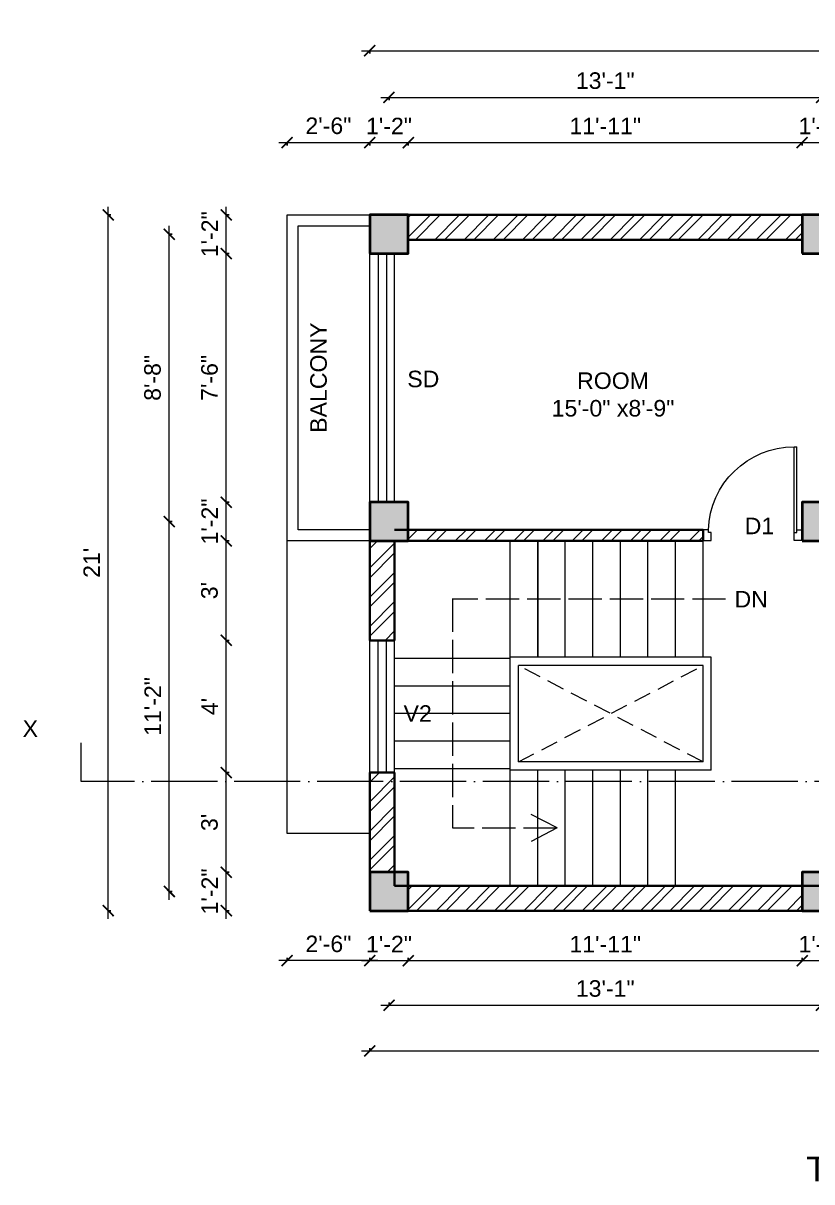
# Model space of a CAD drawing. Header units: inches. Extents: x 122663 to 154153, y 34228 to 39758.
# Drawn here: x 124398.3 to 124684.6, y 37141.3 to 37561.8 of the extents above; entities that cross this region are included whole.
import ezdxf

# ---------------------------------------------------------------- set-up
doc = ezdxf.new("R2010")
doc.units = ezdxf.units.IN
doc.header["$MEASUREMENT"] = 0
doc.header["$PDMODE"] = 35
for name, pattern in [('ACAD_ISO02W100', [15, 12, -3]), ('ACAD_ISO04W100', [30, 24, -3, 0, -3]), ('DASHED', [19.05, 12.7, -6.35])]:
    doc.linetypes.add(name, pattern=pattern)
for name, color, linetype, lineweight in [('Column', 181, 'Continuous', 40), ('Dimension', 130, 'Continuous', 9), ('Hatch', 9, 'Continuous', 9), ('Hidden', 254, 'ACAD_ISO02W100', 15), ('SECTION', 7, 'ACAD_ISO04W100', 18), ('Stairs', 61, 'Continuous', 18), ('TEXT', 255, 'Continuous', 35), ('Walls', 11, 'Continuous', 35), ('Windows', 151, 'Continuous', 15)]:
    doc.layers.add(name, color=color, linetype=linetype, lineweight=lineweight)
doc.styles.get("Standard").update_dxf_attribs({"font": 'arial.ttf'})
doc.dimstyles.get("Standard").update_dxf_attribs({"dimtxt": 6, "dimasz": 4, "dimexe": 0, "dimexo": 6, "dimgap": 3, "dimtad": 1, "dimdec": 0, "dimzin": 0, "dimdsep": 46, "dimlunit": 4, "dimtxsty": 'Standard', "dimblk": 'ARCHTICK', "dimcen": 0.09, "dimdle": 3, "dimclrd": 256, "dimadec": 0, "dimazin": 0, "dimtfac": 1, "dimtdec": 0, "dimtofl": 0, "dimtmove": 0, "dimatfit": 3, "dimfxl": 1, "dimfxlon": 1, "dimtolj": 1, "dimtzin": 0, "dimlwd": -1, "dimarcsym": 0})

# ---------------------------------------------------------------- blocks, each defined once
blk = doc.blocks.new('colm')
at = {"layer": 'Hatch'}
h = blk.add_hatch(color=256, dxfattribs=at)
h.dxf.hatch_style = 1
h.paths.add_polyline_path([(66705.71, 8319.73), (66705.71, 8307.73), (66717.71, 8307.73), (66717.71, 8319.73)])
at = {"layer": 'Column'}
blk.add_lwpolyline([(66705.71, 8307.73), (66717.71, 8307.73), (66717.71, 8319.73), (66705.71, 8319.73)], close=True, dxfattribs=at)
blk = doc.blocks.new('GFFGS')
at = {"layer": 'Windows'}
for p, q in [((97915.22, 19628.63), (97915.22, 19658.74)), ((97916.19, 19658.74), (97915.22, 19658.74)), ((97916.19, 19627.65), (97916.19, 19658.77)), ((97915.22, 19628.63), (97913.27, 19628.63)), ((97913.27, 19628.63), (97913.27, 19624.73)), ((97915.22, 19627.65), (97915.22, 19628.63)), ((97916.19, 19627.65), (97915.22, 19627.65)), ((97916.19, 19624.73), (97916.19, 19627.65)), ((97946.35, 19624.73), (97946.35, 19627.65)), ((97946.35, 19627.65), (97947.32, 19627.65)), ((97947.32, 19627.65), (97947.32, 19628.63)), ((97947.32, 19628.63), (97949.27, 19628.63)), ((97949.27, 19628.63), (97949.27, 19624.73)), ((97913.27, 19624.73), (97916.19, 19624.73)), ((97949.27, 19624.73), (97946.35, 19624.73))]:
    blk.add_line(p, q, dxfattribs=at)
blk.add_arc((97916.25, 19627.66), 31.08, 1.7801, 90.1235, dxfattribs=at)
blk = doc.blocks.new('_ArchTick')
at = {"color": 0, "linetype": 'ByBlock', "const_width": 0.15}
blk.add_lwpolyline([(-0.5, -0.5), (0.5, 0.5)], dxfattribs=at)
blk = doc.blocks.new('*D1333')
at = {"layer": 'Defpoints', "color": 0, "transparency": 16777216}
for p in [(124524.14, 37239.7), (124538.14, 37239.7), (124538.14, 37221.58)]:
    blk.add_point(p, dxfattribs=at)
at = {"layer": 'Dimension', "transparency": 16777216}
blk.add_line((124521.14, 37221.58), (124541.14, 37221.58), dxfattribs=at)
at = {"layer": 'Dimension', "color": 0, "lineweight": -2, "transparency": 16777216}
for p, q in [((124524.14, 37222.58), (124524.14, 37221.58)), ((124538.14, 37222.58), (124538.14, 37221.58))]:
    blk.add_line(p, q, dxfattribs=at)
at = {"layer": 'Dimension', "transparency": 16777216, "xscale": 4, "yscale": 4, "zscale": 4, "rotation": 180}
blk.add_blockref('_ArchTick', (124524.14, 37221.58), dxfattribs=at)
at = {"layer": 'Dimension', "transparency": 16777216, "xscale": 4, "yscale": 4, "zscale": 4}
blk.add_blockref('_ArchTick', (124538.14, 37221.58), dxfattribs=at)
at = {"layer": 'Dimension', "color": 0, "lineweight": -2, "transparency": 16777216, "insert": (124531.14, 37227.59), "char_height": 6, "attachment_point": 5}
blk.add_mtext('\\A1;1\'-2"', dxfattribs=at)
blk = doc.blocks.new('*D1334')
at = {"layer": 'Defpoints', "color": 0, "transparency": 16777216}
for p in [(124538.14, 37239.7), (124681.14, 37239.7), (124681.14, 37221.58)]:
    blk.add_point(p, dxfattribs=at)
at = {"layer": 'Dimension', "transparency": 16777216}
blk.add_line((124535.14, 37221.58), (124684.14, 37221.58), dxfattribs=at)
at = {"layer": 'Dimension', "color": 0, "lineweight": -2, "transparency": 16777216}
for p, q in [((124538.14, 37222.58), (124538.14, 37221.58)), ((124681.14, 37222.58), (124681.14, 37221.58))]:
    blk.add_line(p, q, dxfattribs=at)
at = {"layer": 'Dimension', "transparency": 16777216, "xscale": 4, "yscale": 4, "zscale": 4, "rotation": 180}
blk.add_blockref('_ArchTick', (124538.14, 37221.58), dxfattribs=at)
at = {"layer": 'Dimension', "transparency": 16777216, "xscale": 4, "yscale": 4, "zscale": 4}
blk.add_blockref('_ArchTick', (124681.14, 37221.58), dxfattribs=at)
at = {"layer": 'Dimension', "color": 0, "lineweight": -2, "transparency": 16777216, "insert": (124609.64, 37227.59), "char_height": 6, "attachment_point": 5}
blk.add_mtext('\\A1;11\'-11"', dxfattribs=at)
blk = doc.blocks.new('*D1335')
at = {"layer": 'Defpoints', "color": 0, "transparency": 16777216}
for p in [(124681.14, 37239.7), (124695.14, 37239.7), (124695.14, 37221.58)]:
    blk.add_point(p, dxfattribs=at)
at = {"layer": 'Dimension', "transparency": 16777216}
blk.add_line((124678.14, 37221.58), (124698.14, 37221.58), dxfattribs=at)
at = {"layer": 'Dimension', "color": 0, "lineweight": -2, "transparency": 16777216}
for p, q in [((124681.14, 37222.58), (124681.14, 37221.58)), ((124695.14, 37222.58), (124695.14, 37221.58))]:
    blk.add_line(p, q, dxfattribs=at)
at = {"layer": 'Dimension', "transparency": 16777216, "xscale": 4, "yscale": 4, "zscale": 4, "rotation": 180}
blk.add_blockref('_ArchTick', (124681.14, 37221.58), dxfattribs=at)
at = {"layer": 'Dimension', "transparency": 16777216, "xscale": 4, "yscale": 4, "zscale": 4}
blk.add_blockref('_ArchTick', (124695.14, 37221.58), dxfattribs=at)
at = {"layer": 'Dimension', "color": 0, "lineweight": -2, "transparency": 16777216, "insert": (124688.14, 37227.59), "char_height": 6, "attachment_point": 5}
blk.add_mtext('\\A1;1\'-2"', dxfattribs=at)
blk = doc.blocks.new('*D1338')
at = {"layer": 'Defpoints', "color": 0, "transparency": 16777216}
for p in [(124531.14, 37239.7), (124688.14, 37239.7), (124688.14, 37205.38)]:
    blk.add_point(p, dxfattribs=at)
at = {"layer": 'Dimension', "transparency": 16777216}
blk.add_line((124528.14, 37205.38), (124691.14, 37205.38), dxfattribs=at)
at = {"layer": 'Dimension', "color": 0, "lineweight": -2, "transparency": 16777216}
for p, q in [((124531.14, 37206.38), (124531.14, 37205.38)), ((124688.14, 37206.38), (124688.14, 37205.38))]:
    blk.add_line(p, q, dxfattribs=at)
at = {"layer": 'Dimension', "transparency": 16777216, "xscale": 4, "yscale": 4, "zscale": 4, "rotation": 180}
blk.add_blockref('_ArchTick', (124531.14, 37205.38), dxfattribs=at)
at = {"layer": 'Dimension', "transparency": 16777216, "xscale": 4, "yscale": 4, "zscale": 4}
blk.add_blockref('_ArchTick', (124688.14, 37205.38), dxfattribs=at)
at = {"layer": 'Dimension', "color": 0, "lineweight": -2, "transparency": 16777216, "insert": (124609.64, 37211.44), "char_height": 6, "attachment_point": 5}
blk.add_mtext('\\A1;13\'-1"', dxfattribs=at)
blk = doc.blocks.new('*D1166')
at = {"layer": 'Defpoints', "color": 0, "transparency": 16777216}
for p in [(124524.14, 37239.7), (124970.14, 37239.7), (124970.14, 37188.8)]:
    blk.add_point(p, dxfattribs=at)
at = {"layer": 'Dimension', "color": 0, "lineweight": -2, "transparency": 16777216}
for p, q in [((124524.14, 37189.8), (124524.14, 37188.8)), ((124970.14, 37189.8), (124970.14, 37188.8))]:
    blk.add_line(p, q, dxfattribs=at)
at = {"layer": 'Dimension', "transparency": 16777216}
blk.add_line((124521.14, 37188.8), (124973.14, 37188.8), dxfattribs=at)
at = {"layer": 'Dimension', "transparency": 16777216, "xscale": 4, "yscale": 4, "zscale": 4, "rotation": 180}
blk.add_blockref('_ArchTick', (124524.14, 37188.8), dxfattribs=at)
at = {"layer": 'Dimension', "transparency": 16777216, "xscale": 4, "yscale": 4, "zscale": 4}
blk.add_blockref('_ArchTick', (124970.14, 37188.8), dxfattribs=at)
at = {"layer": 'Dimension', "color": 0, "lineweight": -2, "transparency": 16777216, "insert": (124747.14, 37194.86), "char_height": 6, "attachment_point": 5}
blk.add_mtext('\\A1;37\'-2"', dxfattribs=at)
blk = doc.blocks.new('*D1340')
at = {"layer": 'Defpoints', "color": 0, "transparency": 16777216}
for p in [(124472.06, 37253.7), (124524.14, 37253.7), (124524.14, 37239.7)]:
    blk.add_point(p, dxfattribs=at)
at = {"layer": 'Dimension', "transparency": 16777216}
blk.add_line((124472.06, 37236.7), (124472.06, 37256.7), dxfattribs=at)
at = {"layer": 'Dimension', "color": 0, "lineweight": -2, "transparency": 16777216}
for p, q in [((124473.06, 37253.7), (124472.06, 37253.7)), ((124473.06, 37239.7), (124472.06, 37239.7))]:
    blk.add_line(p, q, dxfattribs=at)
at = {"layer": 'Dimension', "transparency": 16777216, "xscale": 4, "yscale": 4, "zscale": 4}
for p, rotation in [((124472.06, 37253.7), 90), ((124472.06, 37239.7), 270)]:
    blk.add_blockref('_ArchTick', p, dxfattribs=dict(at, rotation=rotation))
at = {"layer": 'Dimension', "color": 0, "lineweight": -2, "transparency": 16777216, "insert": (124466.04, 37246.7), "char_height": 6, "attachment_point": 5, "rotation": 90}
blk.add_mtext('\\A1;1\'-2"', dxfattribs=at)
blk = doc.blocks.new('*D1341')
at = {"layer": 'Defpoints', "color": 0, "transparency": 16777216}
for p in [(124472.06, 37289.82), (124524.14, 37289.82), (124524.14, 37253.7)]:
    blk.add_point(p, dxfattribs=at)
at = {"layer": 'Dimension', "transparency": 16777216}
blk.add_line((124472.06, 37250.7), (124472.06, 37292.82), dxfattribs=at)
at = {"layer": 'Dimension', "color": 0, "lineweight": -2, "transparency": 16777216}
for p, q in [((124473.06, 37289.82), (124472.06, 37289.82)), ((124473.06, 37253.7), (124472.06, 37253.7))]:
    blk.add_line(p, q, dxfattribs=at)
at = {"layer": 'Dimension', "transparency": 16777216, "xscale": 4, "yscale": 4, "zscale": 4}
for p, rotation in [((124472.06, 37289.82), 90), ((124472.06, 37253.7), 270)]:
    blk.add_blockref('_ArchTick', p, dxfattribs=dict(at, rotation=rotation))
at = {"layer": 'Dimension', "color": 0, "lineweight": -2, "transparency": 16777216, "insert": (124465.99, 37271.76), "char_height": 6, "attachment_point": 5, "rotation": 90}
blk.add_mtext("\\A1;3'", dxfattribs=at)
blk = doc.blocks.new('*D1342')
at = {"layer": 'Defpoints', "color": 0, "transparency": 16777216}
for p in [(124472.06, 37337.82), (124524.14, 37337.82), (124524.14, 37289.82)]:
    blk.add_point(p, dxfattribs=at)
at = {"layer": 'Dimension', "transparency": 16777216}
blk.add_line((124472.06, 37286.82), (124472.06, 37340.82), dxfattribs=at)
at = {"layer": 'Dimension', "color": 0, "lineweight": -2, "transparency": 16777216}
for p, q in [((124473.06, 37337.82), (124472.06, 37337.82)), ((124473.06, 37289.82), (124472.06, 37289.82))]:
    blk.add_line(p, q, dxfattribs=at)
at = {"layer": 'Dimension', "transparency": 16777216, "xscale": 4, "yscale": 4, "zscale": 4}
for p, rotation in [((124472.06, 37337.82), 90), ((124472.06, 37289.82), 270)]:
    blk.add_blockref('_ArchTick', p, dxfattribs=dict(at, rotation=rotation))
at = {"layer": 'Dimension', "color": 0, "lineweight": -2, "transparency": 16777216, "insert": (124466.06, 37313.82), "char_height": 6, "attachment_point": 5, "rotation": 90}
blk.add_mtext("\\A1;4'", dxfattribs=at)
blk = doc.blocks.new('*D1343')
at = {"layer": 'Defpoints', "color": 0, "transparency": 16777216}
for p in [(124472.06, 37373.95), (124524.14, 37373.95), (124524.14, 37337.82)]:
    blk.add_point(p, dxfattribs=at)
at = {"layer": 'Dimension', "transparency": 16777216}
blk.add_line((124472.06, 37334.82), (124472.06, 37376.95), dxfattribs=at)
at = {"layer": 'Dimension', "color": 0, "lineweight": -2, "transparency": 16777216}
for p, q in [((124473.06, 37373.95), (124472.06, 37373.95)), ((124473.06, 37337.82), (124472.06, 37337.82))]:
    blk.add_line(p, q, dxfattribs=at)
at = {"layer": 'Dimension', "transparency": 16777216, "xscale": 4, "yscale": 4, "zscale": 4}
for p, rotation in [((124472.06, 37373.95), 90), ((124472.06, 37337.82), 270)]:
    blk.add_blockref('_ArchTick', p, dxfattribs=dict(at, rotation=rotation))
at = {"layer": 'Dimension', "color": 0, "lineweight": -2, "transparency": 16777216, "insert": (124465.99, 37355.88), "char_height": 6, "attachment_point": 5, "rotation": 90}
blk.add_mtext("\\A1;3'", dxfattribs=at)
blk = doc.blocks.new('*D1344')
at = {"layer": 'Defpoints', "color": 0, "transparency": 16777216}
for p in [(124472.06, 37387.95), (124524.14, 37387.95), (124524.14, 37373.95)]:
    blk.add_point(p, dxfattribs=at)
at = {"layer": 'Dimension', "transparency": 16777216}
blk.add_line((124472.06, 37370.95), (124472.06, 37390.95), dxfattribs=at)
at = {"layer": 'Dimension', "color": 0, "lineweight": -2, "transparency": 16777216}
for p, q in [((124473.06, 37387.95), (124472.06, 37387.95)), ((124473.06, 37373.95), (124472.06, 37373.95))]:
    blk.add_line(p, q, dxfattribs=at)
at = {"layer": 'Dimension', "transparency": 16777216, "xscale": 4, "yscale": 4, "zscale": 4}
for p, rotation in [((124472.06, 37387.95), 90), ((124472.06, 37373.95), 270)]:
    blk.add_blockref('_ArchTick', p, dxfattribs=dict(at, rotation=rotation))
at = {"layer": 'Dimension', "color": 0, "lineweight": -2, "transparency": 16777216, "insert": (124466.04, 37380.95), "char_height": 6, "attachment_point": 5, "rotation": 90}
blk.add_mtext('\\A1;1\'-2"', dxfattribs=at)
blk = doc.blocks.new('*D1345')
at = {"layer": 'Defpoints', "color": 0, "transparency": 16777216}
for p in [(124472.06, 37478.19), (124524.14, 37478.19), (124524.14, 37387.95)]:
    blk.add_point(p, dxfattribs=at)
at = {"layer": 'Dimension', "transparency": 16777216}
blk.add_line((124472.06, 37384.95), (124472.06, 37481.19), dxfattribs=at)
at = {"layer": 'Dimension', "color": 0, "lineweight": -2, "transparency": 16777216}
for p, q in [((124473.06, 37478.19), (124472.06, 37478.19)), ((124473.06, 37387.95), (124472.06, 37387.95))]:
    blk.add_line(p, q, dxfattribs=at)
at = {"layer": 'Dimension', "transparency": 16777216, "xscale": 4, "yscale": 4, "zscale": 4}
for p, rotation in [((124472.06, 37478.19), 90), ((124472.06, 37387.95), 270)]:
    blk.add_blockref('_ArchTick', p, dxfattribs=dict(at, rotation=rotation))
at = {"layer": 'Dimension', "color": 0, "lineweight": -2, "transparency": 16777216, "insert": (124465.99, 37433.07), "char_height": 6, "attachment_point": 5, "rotation": 90}
blk.add_mtext('\\A1;7\'-6"', dxfattribs=at)
blk = doc.blocks.new('*D1346')
at = {"layer": 'Defpoints', "color": 0, "transparency": 16777216}
for p in [(124472.06, 37492.19), (124524.14, 37492.19), (124524.14, 37478.19)]:
    blk.add_point(p, dxfattribs=at)
at = {"layer": 'Dimension', "transparency": 16777216}
blk.add_line((124472.06, 37475.19), (124472.06, 37495.19), dxfattribs=at)
at = {"layer": 'Dimension', "color": 0, "lineweight": -2, "transparency": 16777216}
for p, q in [((124473.06, 37492.19), (124472.06, 37492.19)), ((124473.06, 37478.19), (124472.06, 37478.19))]:
    blk.add_line(p, q, dxfattribs=at)
at = {"layer": 'Dimension', "transparency": 16777216, "xscale": 4, "yscale": 4, "zscale": 4}
for p, rotation in [((124472.06, 37492.19), 90), ((124472.06, 37478.19), 270)]:
    blk.add_blockref('_ArchTick', p, dxfattribs=dict(at, rotation=rotation))
at = {"layer": 'Dimension', "color": 0, "lineweight": -2, "transparency": 16777216, "insert": (124466.04, 37485.19), "char_height": 6, "attachment_point": 5, "rotation": 90}
blk.add_mtext('\\A1;1\'-2"', dxfattribs=at)
blk = doc.blocks.new('*D1347')
at = {"layer": 'Defpoints', "color": 0, "transparency": 16777216}
for p in [(124451.37, 37380.95), (124524.14, 37380.95), (124524.14, 37246.7)]:
    blk.add_point(p, dxfattribs=at)
at = {"layer": 'Dimension', "transparency": 16777216}
blk.add_line((124451.37, 37243.7), (124451.37, 37383.95), dxfattribs=at)
at = {"layer": 'Dimension', "color": 0, "lineweight": -2, "transparency": 16777216}
for p, q in [((124452.37, 37380.95), (124451.37, 37380.95)), ((124452.37, 37246.7), (124451.37, 37246.7))]:
    blk.add_line(p, q, dxfattribs=at)
at = {"layer": 'Dimension', "transparency": 16777216, "xscale": 4, "yscale": 4, "zscale": 4}
for p, rotation in [((124451.37, 37380.95), 90), ((124451.37, 37246.7), 270)]:
    blk.add_blockref('_ArchTick', p, dxfattribs=dict(at, rotation=rotation))
at = {"layer": 'Dimension', "color": 0, "lineweight": -2, "transparency": 16777216, "insert": (124445.36, 37313.82), "char_height": 6, "attachment_point": 5, "rotation": 90}
blk.add_mtext('\\A1;11\'-2"', dxfattribs=at)
blk = doc.blocks.new('*D1348')
at = {"layer": 'Defpoints', "color": 0, "transparency": 16777216}
for p in [(124451.37, 37485.19), (124524.14, 37485.19), (124524.14, 37380.95)]:
    blk.add_point(p, dxfattribs=at)
at = {"layer": 'Dimension', "transparency": 16777216}
blk.add_line((124451.37, 37377.95), (124451.37, 37488.19), dxfattribs=at)
at = {"layer": 'Dimension', "color": 0, "lineweight": -2, "transparency": 16777216}
for p, q in [((124452.37, 37485.19), (124451.37, 37485.19)), ((124452.37, 37380.95), (124451.37, 37380.95))]:
    blk.add_line(p, q, dxfattribs=at)
at = {"layer": 'Dimension', "transparency": 16777216, "xscale": 4, "yscale": 4, "zscale": 4}
for p, rotation in [((124451.37, 37485.19), 90), ((124451.37, 37380.95), 270)]:
    blk.add_blockref('_ArchTick', p, dxfattribs=dict(at, rotation=rotation))
at = {"layer": 'Dimension', "color": 0, "lineweight": -2, "transparency": 16777216, "insert": (124445.31, 37433.07), "char_height": 6, "attachment_point": 5, "rotation": 90}
blk.add_mtext('\\A1;8\'-8"', dxfattribs=at)
blk = doc.blocks.new('*D1350')
at = {"layer": 'Defpoints', "color": 0, "transparency": 16777216}
for p in [(124429.21, 37492.19), (124524.14, 37492.19), (124524.14, 37239.7)]:
    blk.add_point(p, dxfattribs=at)
at = {"layer": 'Dimension', "transparency": 16777216}
blk.add_line((124429.21, 37236.7), (124429.21, 37495.19), dxfattribs=at)
at = {"layer": 'Dimension', "color": 0, "lineweight": -2, "transparency": 16777216}
for p, q in [((124430.21, 37492.19), (124429.21, 37492.19)), ((124430.21, 37239.7), (124429.21, 37239.7))]:
    blk.add_line(p, q, dxfattribs=at)
at = {"layer": 'Dimension', "transparency": 16777216, "xscale": 4, "yscale": 4, "zscale": 4}
for p, rotation in [((124429.21, 37492.19), 90), ((124429.21, 37239.7), 270)]:
    blk.add_blockref('_ArchTick', p, dxfattribs=dict(at, rotation=rotation))
at = {"layer": 'Dimension', "color": 0, "lineweight": -2, "transparency": 16777216, "insert": (124423.2, 37365.95), "char_height": 6, "attachment_point": 5, "rotation": 90}
blk.add_mtext("\\A1;21'", dxfattribs=at)
blk = doc.blocks.new('*D1351')
at = {"layer": 'Defpoints', "color": 0, "transparency": 16777216}
for p in [(124524.14, 37518.44), (124494.14, 37492.19), (124524.14, 37492.19)]:
    blk.add_point(p, dxfattribs=at)
at = {"layer": 'Dimension', "transparency": 16777216}
blk.add_line((124491.14, 37518.44), (124527.14, 37518.44), dxfattribs=at)
at = {"layer": 'Dimension', "color": 0, "lineweight": -2, "transparency": 16777216}
for p, q in [((124494.14, 37517.44), (124494.14, 37518.44)), ((124524.14, 37517.44), (124524.14, 37518.44))]:
    blk.add_line(p, q, dxfattribs=at)
at = {"layer": 'Dimension', "transparency": 16777216, "xscale": 4, "yscale": 4, "zscale": 4, "rotation": 180}
blk.add_blockref('_ArchTick', (124494.14, 37518.44), dxfattribs=at)
at = {"layer": 'Dimension', "transparency": 16777216, "xscale": 4, "yscale": 4, "zscale": 4}
blk.add_blockref('_ArchTick', (124524.14, 37518.44), dxfattribs=at)
at = {"layer": 'Dimension', "color": 0, "lineweight": -2, "transparency": 16777216, "insert": (124509.14, 37524.51), "char_height": 6, "attachment_point": 5}
blk.add_mtext('\\A1;2\'-6"', dxfattribs=at)
blk = doc.blocks.new('*D1352')
at = {"layer": 'Defpoints', "color": 0, "transparency": 16777216}
for p in [(124538.14, 37518.44), (124524.14, 37492.19), (124538.14, 37492.19)]:
    blk.add_point(p, dxfattribs=at)
at = {"layer": 'Dimension', "transparency": 16777216}
blk.add_line((124521.14, 37518.44), (124541.14, 37518.44), dxfattribs=at)
at = {"layer": 'Dimension', "color": 0, "lineweight": -2, "transparency": 16777216}
for p, q in [((124524.14, 37517.44), (124524.14, 37518.44)), ((124538.14, 37517.44), (124538.14, 37518.44))]:
    blk.add_line(p, q, dxfattribs=at)
at = {"layer": 'Dimension', "transparency": 16777216, "xscale": 4, "yscale": 4, "zscale": 4, "rotation": 180}
blk.add_blockref('_ArchTick', (124524.14, 37518.44), dxfattribs=at)
at = {"layer": 'Dimension', "transparency": 16777216, "xscale": 4, "yscale": 4, "zscale": 4}
blk.add_blockref('_ArchTick', (124538.14, 37518.44), dxfattribs=at)
at = {"layer": 'Dimension', "color": 0, "lineweight": -2, "transparency": 16777216, "insert": (124531.14, 37524.46), "char_height": 6, "attachment_point": 5}
blk.add_mtext('\\A1;1\'-2"', dxfattribs=at)
blk = doc.blocks.new('*D1353')
at = {"layer": 'Defpoints', "color": 0, "transparency": 16777216}
for p in [(124681.14, 37518.44), (124538.14, 37492.19), (124681.14, 37492.19)]:
    blk.add_point(p, dxfattribs=at)
at = {"layer": 'Dimension', "transparency": 16777216}
blk.add_line((124535.14, 37518.44), (124684.14, 37518.44), dxfattribs=at)
at = {"layer": 'Dimension', "color": 0, "lineweight": -2, "transparency": 16777216}
for p, q in [((124538.14, 37517.44), (124538.14, 37518.44)), ((124681.14, 37517.44), (124681.14, 37518.44))]:
    blk.add_line(p, q, dxfattribs=at)
at = {"layer": 'Dimension', "transparency": 16777216, "xscale": 4, "yscale": 4, "zscale": 4, "rotation": 180}
blk.add_blockref('_ArchTick', (124538.14, 37518.44), dxfattribs=at)
at = {"layer": 'Dimension', "transparency": 16777216, "xscale": 4, "yscale": 4, "zscale": 4}
blk.add_blockref('_ArchTick', (124681.14, 37518.44), dxfattribs=at)
at = {"layer": 'Dimension', "color": 0, "lineweight": -2, "transparency": 16777216, "insert": (124609.64, 37524.46), "char_height": 6, "attachment_point": 5}
blk.add_mtext('\\A1;11\'-11"', dxfattribs=at)
blk = doc.blocks.new('*D1354')
at = {"layer": 'Defpoints', "color": 0, "transparency": 16777216}
for p in [(124695.14, 37518.44), (124681.14, 37492.19), (124695.14, 37492.19)]:
    blk.add_point(p, dxfattribs=at)
at = {"layer": 'Dimension', "transparency": 16777216}
blk.add_line((124678.14, 37518.44), (124698.14, 37518.44), dxfattribs=at)
at = {"layer": 'Dimension', "color": 0, "lineweight": -2, "transparency": 16777216}
for p, q in [((124681.14, 37517.44), (124681.14, 37518.44)), ((124695.14, 37517.44), (124695.14, 37518.44))]:
    blk.add_line(p, q, dxfattribs=at)
at = {"layer": 'Dimension', "transparency": 16777216, "xscale": 4, "yscale": 4, "zscale": 4, "rotation": 180}
blk.add_blockref('_ArchTick', (124681.14, 37518.44), dxfattribs=at)
at = {"layer": 'Dimension', "transparency": 16777216, "xscale": 4, "yscale": 4, "zscale": 4}
blk.add_blockref('_ArchTick', (124695.14, 37518.44), dxfattribs=at)
at = {"layer": 'Dimension', "color": 0, "lineweight": -2, "transparency": 16777216, "insert": (124688.14, 37524.46), "char_height": 6, "attachment_point": 5}
blk.add_mtext('\\A1;1\'-2"', dxfattribs=at)
blk = doc.blocks.new('*D1355')
at = {"layer": 'Defpoints', "color": 0, "transparency": 16777216}
for p in [(124688.14, 37534.83), (124531.14, 37492.19), (124688.14, 37492.19)]:
    blk.add_point(p, dxfattribs=at)
at = {"layer": 'Dimension', "transparency": 16777216}
blk.add_line((124528.14, 37534.83), (124691.14, 37534.83), dxfattribs=at)
at = {"layer": 'Dimension', "color": 0, "lineweight": -2, "transparency": 16777216}
for p, q in [((124531.14, 37533.83), (124531.14, 37534.83)), ((124688.14, 37533.83), (124688.14, 37534.83))]:
    blk.add_line(p, q, dxfattribs=at)
at = {"layer": 'Dimension', "transparency": 16777216, "xscale": 4, "yscale": 4, "zscale": 4, "rotation": 180}
blk.add_blockref('_ArchTick', (124531.14, 37534.83), dxfattribs=at)
at = {"layer": 'Dimension', "transparency": 16777216, "xscale": 4, "yscale": 4, "zscale": 4}
blk.add_blockref('_ArchTick', (124688.14, 37534.83), dxfattribs=at)
at = {"layer": 'Dimension', "color": 0, "lineweight": -2, "transparency": 16777216, "insert": (124609.64, 37540.9), "char_height": 6, "attachment_point": 5}
blk.add_mtext('\\A1;13\'-1"', dxfattribs=at)
blk = doc.blocks.new('*D1174')
at = {"layer": 'Defpoints', "color": 0, "transparency": 16777216}
for p in [(124934.14, 37551.78), (124524.14, 37492.19), (124934.14, 37492.19)]:
    blk.add_point(p, dxfattribs=at)
at = {"layer": 'Dimension', "transparency": 16777216}
blk.add_line((124521.14, 37551.78), (124937.14, 37551.78), dxfattribs=at)
at = {"layer": 'Dimension', "color": 0, "lineweight": -2, "transparency": 16777216}
for p, q in [((124524.14, 37550.78), (124524.14, 37551.78)), ((124934.14, 37550.78), (124934.14, 37551.78))]:
    blk.add_line(p, q, dxfattribs=at)
at = {"layer": 'Dimension', "transparency": 16777216, "xscale": 4, "yscale": 4, "zscale": 4, "rotation": 180}
blk.add_blockref('_ArchTick', (124524.14, 37551.78), dxfattribs=at)
at = {"layer": 'Dimension', "transparency": 16777216, "xscale": 4, "yscale": 4, "zscale": 4}
blk.add_blockref('_ArchTick', (124934.14, 37551.78), dxfattribs=at)
at = {"layer": 'Dimension', "color": 0, "lineweight": -2, "transparency": 16777216, "insert": (124729.14, 37557.85), "char_height": 6, "attachment_point": 5}
blk.add_mtext('\\A1;34\'-2"', dxfattribs=at)
blk = doc.blocks.new('*D1374')
at = {"layer": 'Defpoints', "color": 0, "transparency": 16777216}
for p in [(124494.14, 37267.7), (124524.14, 37239.7), (124494.14, 37221.58)]:
    blk.add_point(p, dxfattribs=at)
at = {"layer": 'Dimension', "transparency": 16777216}
blk.add_line((124527.14, 37221.58), (124491.14, 37221.58), dxfattribs=at)
at = {"layer": 'Dimension', "color": 0, "lineweight": -2, "transparency": 16777216}
for p, q in [((124494.14, 37222.58), (124494.14, 37221.58)), ((124524.14, 37222.58), (124524.14, 37221.58))]:
    blk.add_line(p, q, dxfattribs=at)
at = {"layer": 'Dimension', "transparency": 16777216, "xscale": 4, "yscale": 4, "zscale": 4, "rotation": 180}
blk.add_blockref('_ArchTick', (124494.14, 37221.58), dxfattribs=at)
at = {"layer": 'Dimension', "transparency": 16777216, "xscale": 4, "yscale": 4, "zscale": 4}
blk.add_blockref('_ArchTick', (124524.14, 37221.58), dxfattribs=at)
at = {"layer": 'Dimension', "color": 0, "lineweight": -2, "transparency": 16777216, "insert": (124509.14, 37227.64), "char_height": 6, "attachment_point": 5}
blk.add_mtext('\\A1;2\'-6"', dxfattribs=at)

msp = doc.modelspace()

# ---------------------------------------------------------------- hatches: boundary and pattern name
at = {"layer": 'Hatch'}
h = msp.add_hatch(dxfattribs=at)
h.set_pattern_fill('ANSI32', color=256, scale=20)
h.set_pattern_definition([(45, (31061.1034, 52.399), (-5.30330086, 5.30330086), []), (45, (31064.639, 52.399), (-5.30330086, 5.30330086), [])])
h.paths.add_polyline_path([(124799.92, 37239.7), (124695.14, 37239.7), (124695.14, 37248.7), (124799.92, 37248.7)])
h.paths.add_polyline_path([(124681.14, 37239.7), (124538.14, 37239.7), (124538.14, 37248.7), (124681.14, 37248.7)])
h.paths.add_polyline_path([(124533.14, 37253.7), (124524.14, 37253.7), (124524.14, 37289.82), (124533.14, 37289.82)])
h.paths.add_polyline_path([(124533.14, 37355.88), (124524.14, 37355.88), (124524.14, 37373.95), (124533.14, 37373.95)])
h.paths.add_polyline_path([(124533.14, 37337.82), (124524.14, 37337.82), (124524.14, 37355.88), (124533.14, 37355.88)])
h.paths.add_polyline_path([(124645.14, 37373.95), (124538.14, 37373.95), (124538.14, 37377.95), (124645.14, 37377.95)])
h.paths.add_polyline_path([(124695.14, 37289.7), (124691.14, 37289.7), (124691.14, 37355.88), (124695.14, 37355.88)])
h.paths.add_polyline_path([(124695.14, 37355.88), (124691.14, 37355.88), (124691.14, 37373.95), (124695.14, 37373.95)])
h.paths.add_polyline_path([(124695.14, 37387.95), (124691.14, 37387.95), (124691.14, 37478.19), (124695.14, 37478.19)])
h.paths.add_polyline_path([(124681.14, 37483.19), (124538.14, 37483.19), (124538.14, 37492.19), (124681.14, 37492.19)])
h.paths.add_polyline_path([(124799.92, 37483.19), (124695.14, 37483.19), (124695.14, 37492.19), (124799.92, 37492.19)])
h.paths.add_polyline_path([(124822.92, 37469.07), (124813.92, 37469.07), (124813.92, 37483.19), (124813.92, 37492.19), (124822.92, 37492.19)])
h.paths.add_polyline_path([(124822.92, 37355.88), (124813.92, 37355.88), (124813.92, 37373.95), (124813.92, 37387.95), (124813.92, 37397.07), (124822.92, 37397.07)])
h.paths.add_polyline_path([(124822.92, 37343.95), (124813.92, 37343.95), (124813.92, 37355.88), (124822.92, 37355.88)])
h.paths.add_polyline_path([(124822.92, 37239.7), (124813.92, 37239.7), (124813.92, 37253.7), (124822.92, 37253.7)])

# ---------------------------------------------------------------- linework, layer by layer
at = {"layer": 'Hidden'}
for p, q in [((124554.14, 37352.95), (124554.14, 37269.82)), ((124653.35, 37352.82), (124554.14, 37352.82)), ((124592.16, 37269.77), (124582.7, 37274.66)), ((124592.02, 37269.7), (124554.14, 37269.7)), ((124592.16, 37269.77), (124582.7, 37264.87))]:
    msp.add_line(p, q, dxfattribs=at)
at = {"layer": 'SECTION'}
for p, q in [((124419.36, 37286.57), (124419.36, 37300.57)), ((125040.73, 37286.57), (124419.36, 37286.57))]:
    msp.add_line(p, q, dxfattribs=at)
at = {"layer": 'Stairs'}
for p, q in [((124494.14, 37373.95), (124494.14, 37492.19)), ((124494.14, 37492.19), (124524.14, 37492.19)), ((124498.14, 37377.95), (124498.14, 37488.19)), ((124498.14, 37488.19), (124524.14, 37488.19)), ((124524.14, 37377.95), (124498.14, 37377.95)), ((124524.14, 37373.95), (124494.14, 37373.95)), ((124494.14, 37267.7), (124494.14, 37373.95)), ((124575.14, 37248.7), (124575.14, 37373.95)), ((124585.14, 37373.95), (124585.14, 37331.95)), ((124585.14, 37331.7), (124585.14, 37373.95)), ((124595.14, 37331.7), (124595.14, 37373.95)), ((124605.14, 37331.7), (124605.14, 37373.95)), ((124615.14, 37331.7), (124615.14, 37373.95)), ((124625.14, 37331.7), (124625.14, 37373.95)), ((124635.14, 37331.7), (124635.14, 37373.95)), ((124645.14, 37331.7), (124645.14, 37373.95)), ((124575.14, 37331.24), (124533.14, 37331.24)), ((124648.14, 37331.7), (124575.14, 37331.7)), ((124645.14, 37328.7), (124578.14, 37328.7)), ((124578.14, 37293.7), (124578.14, 37328.7)), ((124645.14, 37293.7), (124645.14, 37328.7)), ((124648.14, 37290.7), (124648.14, 37331.7)), ((124575.14, 37321.24), (124533.14, 37321.24)), ((124575.14, 37311.24), (124533.14, 37311.24)), ((124575.14, 37301.24), (124533.14, 37301.24)), ((124575.14, 37291.24), (124533.14, 37291.24)), ((124648.14, 37290.7), (124575.14, 37290.7)), ((124645.14, 37293.7), (124578.14, 37293.7)), ((124585.14, 37248.7), (124585.14, 37290.7)), ((124595.14, 37248.7), (124595.14, 37290.7)), ((124605.14, 37248.7), (124605.14, 37290.7)), ((124615.14, 37248.7), (124615.14, 37290.7)), ((124625.14, 37248.7), (124625.14, 37290.7)), ((124635.14, 37248.7), (124635.14, 37290.7)), ((124524.14, 37267.7), (124494.14, 37267.7))]:
    msp.add_line(p, q, dxfattribs=at)
at = {"layer": 'Stairs', "linetype": 'DASHED', "ltscale": 0.5}
for p, q in [((124645.14, 37293.7), (124578.14, 37328.7)), ((124578.14, 37293.7), (124645.14, 37328.7))]:
    msp.add_line(p, q, dxfattribs=at)
at = {"layer": 'Walls'}
for p, q in [((124538.14, 37492.19), (124681.14, 37492.19)), ((124538.14, 37483.19), (124681.14, 37483.19)), ((124645.14, 37377.95), (124533.14, 37377.95)), ((124645.14, 37373.95), (124645.14, 37377.95)), ((124524.14, 37337.82), (124524.14, 37373.95)), ((124645.14, 37373.95), (124533.14, 37373.95)), ((124533.14, 37337.82), (124533.14, 37373.95)), ((124524.14, 37337.82), (124533.14, 37337.82)), ((124524.14, 37239.7), (124524.14, 37289.82)), ((124533.14, 37289.82), (124524.14, 37289.82)), ((124533.14, 37248.7), (124533.14, 37289.82)), ((124695.14, 37248.7), (124533.14, 37248.7)), ((124681.14, 37239.7), (124524.14, 37239.7))]:
    msp.add_line(p, q, dxfattribs=at)
at = {"layer": 'Windows'}
for p, q in [((124524.14, 37387.95), (124524.14, 37478.19)), ((124527.33, 37387.95), (124527.33, 37478.19)), ((124530.33, 37387.95), (124530.33, 37478.19)), ((124533.14, 37387.95), (124533.14, 37478.19)), ((124524.14, 37289.82), (124524.14, 37337.82)), ((124527.19, 37289.82), (124527.19, 37337.82)), ((124530.19, 37289.82), (124530.19, 37337.82)), ((124533.14, 37289.82), (124533.14, 37337.82))]:
    msp.add_line(p, q, dxfattribs=at)

# ---------------------------------------------------------------- block references
at = {"layer": 'Column', "xscale": 1.166666666668081, "yscale": 1.166666666668081, "zscale": 1.166666666668081}
for p in [(46700.82, 27785.85), (46857.82, 27785.85), (46700.82, 27681.6), (46857.82, 27681.6), (46700.82, 27547.35), (46857.82, 27547.35)]:
    msp.add_blockref('colm', p, dxfattribs=at)
at = {"layer": 'Windows', "xscale": -1}
msp.add_blockref('GFFGS', (222594.41, 17749.27), dxfattribs=at)

# ---------------------------------------------------------------- texts
at = {"layer": 'TEXT', "insert": (124502.55, 37453.18), "char_height": 6, "attachment_point": 3, "rotation": 90}
msp.add_mtext_dynamic_manual_height_columns('BALCONY', width=42.6174, gutter_width=1, heights=[20.6], dxfattribs=at)
at = {"layer": 'TEXT'}
for s, width, gutter_width, heights, insert, char_height, attachment_point in [('\\pi3.95283;SD', 18.7269, 1, [0], (124533.82, 37435.67), 6, 1), ('\\pi29.7286;ROOM\\P\\pi20.49122;15\'-0" x8\'-9"', 84.2389, 1, [0], (124569.7, 37418.96), 6, 7), ('\\pi5.0988;D1', 18.7269, 1, [0], (124655.17, 37382.34), 6, 1), ('\\pi3.97738;DN', 18.7269, 1, [0], (124652.59, 37349.75), 6, 7), ('\\pi4.4767;V2', 18.7269, 1, [0], (124531.95, 37314.27), 6, 1), ('\\pi6.61313;X', 18.7269, 1, [0], (124391.52, 37308.78), 6, 1), ('\\pi68.69375;TOP FLOOR PLAN', 245.0498, 2.25, [37.88], (124613.97, 37150.45), 9, 1)]:
    msp.add_mtext_dynamic_manual_height_columns(s, width=width, gutter_width=gutter_width, heights=heights, dxfattribs=dict(at, insert=insert, char_height=char_height, attachment_point=attachment_point))

# ---------------------------------------------------------------- dimensions: what is measured, and where the dimension line sits
at = {"layer": 'Dimension', "lineweight": -2}
for base, p1, p2, picture, middle in [((124934.14, 37551.78), (124524.14, 37492.19), (124934.14, 37492.19), '*D1174', (124729.14, 37557.85)), ((124688.14, 37534.83), (124531.14, 37492.19), (124688.14, 37492.19), '*D1355', (124609.64, 37540.9)), ((124524.14, 37518.44), (124494.14, 37492.19), (124524.14, 37492.19), '*D1351', (124509.14, 37524.51)), ((124681.14, 37518.44), (124538.14, 37492.19), (124681.14, 37492.19), '*D1353', (124609.64, 37524.46)), ((124494.14, 37221.58), (124524.14, 37239.7), (124494.14, 37267.7), '*D1374', (124509.14, 37227.64)), ((124970.14, 37188.8), (124524.14, 37239.7), (124970.14, 37239.7), '*D1166', (124747.14, 37194.86)), ((124688.14, 37205.38), (124531.14, 37239.7), (124688.14, 37239.7), '*D1338', (124609.64, 37211.44)), ((124681.14, 37221.58), (124538.14, 37239.7), (124681.14, 37239.7), '*D1334', (124609.64, 37227.59))]:
    dim = msp.add_linear_dim(base=base, p1=p1, p2=p2, dimstyle='Standard', override={"dimtmove": 1}, dxfattribs=at)
    dim.commit()
    dim.dimension.update_dxf_attribs({"geometry": picture, "text_midpoint": middle})
for base, p1, p2, picture, middle in [((124538.14, 37518.44), (124524.14, 37492.19), (124538.14, 37492.19), '*D1352', (124531.14, 37518.44)), ((124695.14, 37518.44), (124681.14, 37492.19), (124695.14, 37492.19), '*D1354', (124688.14, 37518.44)), ((124538.14, 37221.58), (124524.14, 37239.7), (124538.14, 37239.7), '*D1333', (124531.14, 37221.58)), ((124695.14, 37221.58), (124681.14, 37239.7), (124695.14, 37239.7), '*D1335', (124688.14, 37221.58))]:
    dim = msp.add_linear_dim(base=base, p1=p1, p2=p2, dimstyle='Standard', override={"dimtmove": 1}, dxfattribs=at)
    dim.commit()
    dim.dimension.update_dxf_attribs({"geometry": picture, "text_midpoint": middle, "dimtype": 160})
for base, p1, p2, picture, middle in [((124429.21, 37492.19), (124524.14, 37239.7), (124524.14, 37492.19), '*D1350', (124423.2, 37365.95)), ((124451.37, 37485.19), (124524.14, 37380.95), (124524.14, 37485.19), '*D1348', (124445.31, 37433.07)), ((124472.06, 37478.19), (124524.14, 37387.95), (124524.14, 37478.19), '*D1345', (124465.99, 37433.07)), ((124451.37, 37380.95), (124524.14, 37246.7), (124524.14, 37380.95), '*D1347', (124445.36, 37313.82)), ((124472.06, 37373.95), (124524.14, 37337.82), (124524.14, 37373.95), '*D1343', (124465.99, 37355.88)), ((124472.06, 37337.82), (124524.14, 37289.82), (124524.14, 37337.82), '*D1342', (124466.06, 37313.82)), ((124472.06, 37289.82), (124524.14, 37253.7), (124524.14, 37289.82), '*D1341', (124465.99, 37271.76))]:
    dim = msp.add_linear_dim(base=base, p1=p1, p2=p2, angle=270, dimstyle='Standard', override={"dimtmove": 1}, dxfattribs=at)
    dim.commit()
    dim.dimension.update_dxf_attribs({"geometry": picture, "text_midpoint": middle})
for base, p1, p2, picture, middle in [((124472.06, 37492.19), (124524.14, 37478.19), (124524.14, 37492.19), '*D1346', (124472.06, 37485.19)), ((124472.06, 37387.95), (124524.14, 37373.95), (124524.14, 37387.95), '*D1344', (124472.06, 37380.95)), ((124472.06, 37253.7), (124524.14, 37239.7), (124524.14, 37253.7), '*D1340', (124472.06, 37246.7))]:
    dim = msp.add_linear_dim(base=base, p1=p1, p2=p2, angle=270, dimstyle='Standard', override={"dimtmove": 1}, dxfattribs=at)
    dim.commit()
    dim.dimension.update_dxf_attribs({"geometry": picture, "text_midpoint": middle, "dimtype": 160})

doc.saveas('drawing.dxf')
